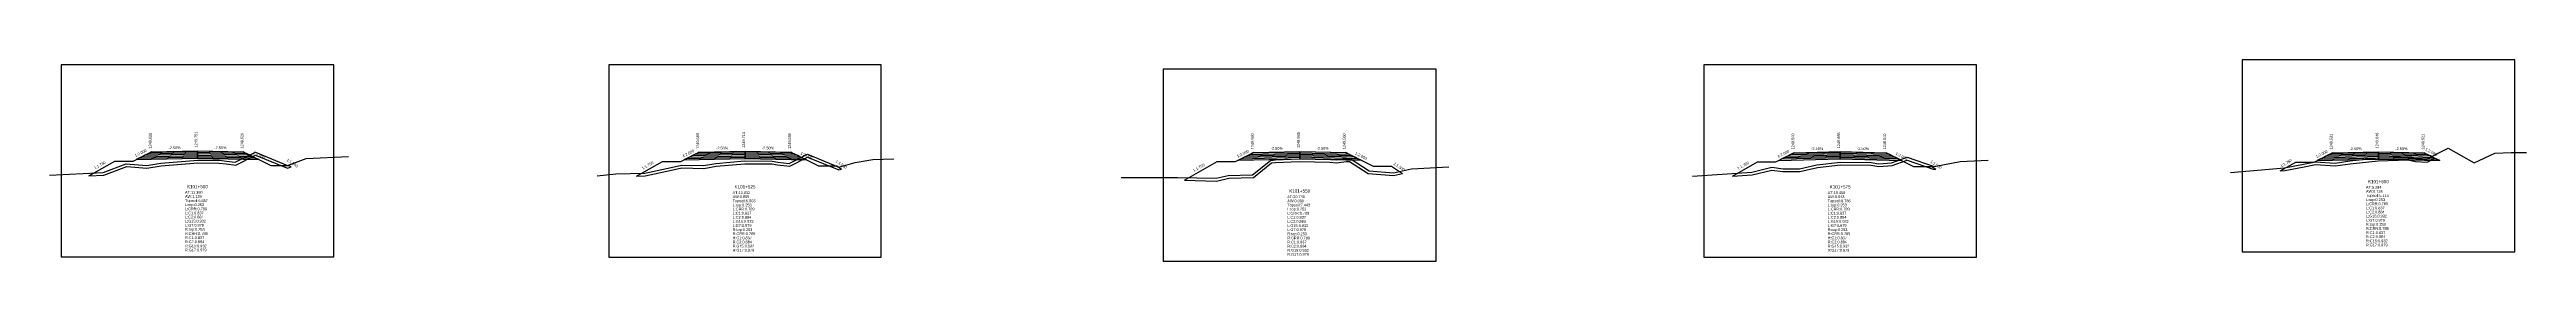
# Model space of a CAD drawing. Extents: x -7 to 78429, y 1189 to 1262.
# Drawn here: x 38286.8 to 38556.8, y 1237.7 to 1259.7 of the extents above; entities that cross this region are included whole.
import ezdxf
from ezdxf.enums import TextEntityAlignment as Align

# ---------------------------------------------------------------- set-up
doc = ezdxf.new("R2010")
doc.units = 0

msp = doc.modelspace()

# ---------------------------------------------------------------- linework, layer by layer
at = {"layer": 'A4_BORDER', "color": 7}
for points in [[(38288.096, 1238.152), (38317.796, 1238.152), (38317.796, 1259.152), (38288.096, 1259.152), (38288.096, 1238.152)], [(38347.771, 1238.129), (38377.471, 1238.129), (38377.471, 1259.129), (38347.771, 1259.129), (38347.771, 1238.129)], [(38408.204, 1237.67), (38437.925, 1237.67), (38437.925, 1258.684), (38408.204, 1258.684), (38408.204, 1237.67)], [(38467.108, 1238.128), (38496.808, 1238.128), (38496.808, 1259.128), (38467.108, 1259.128), (38467.108, 1238.128)], [(38525.767, 1238.704), (38555.467, 1238.704), (38555.467, 1259.704), (38525.767, 1259.704), (38525.767, 1238.704)]]:
    msp.add_lwpolyline(points, dxfattribs=at)
at = {"layer": 'CLEAR_GROUND', "color": 8}
for points in [[(38291.104, 1247.002), (38292.732, 1247.09), (38295.239, 1248.015), (38297.449, 1247.854), (38298.997, 1248.097), (38302.996, 1248.438), (38305.331, 1248.413), (38306.079, 1248.305), (38307.131, 1248.185), (38309.28, 1249.273), (38312.758, 1247.832), (38313.163, 1247.982)], [(38350.804, 1246.979), (38351.742, 1246.996), (38354.625, 1247.615), (38355.72, 1247.88), (38358.118, 1247.823), (38359.478, 1248.051), (38362.59, 1248.339), (38365.549, 1248.31), (38366.148, 1248.202), (38367.493, 1248.052), (38369.439, 1249.044), (38372.84, 1247.658), (38373.14, 1247.743)], [(38410.504, 1246.526), (38413.994, 1246.443), (38415.325, 1246.739), (38418.038, 1246.826), (38420.005, 1248.415), (38420.418, 1248.466), (38423.01, 1248.565), (38426.342, 1248.519), (38427.042, 1248.444), (38428.155, 1248.567), (38428.49, 1248.588), (38430.53, 1247.277), (38433.302, 1247.033), (38434.281, 1247.249)], [(38470.225, 1246.978), (38472.388, 1247.126), (38474.52, 1247.644), (38475.717, 1247.475), (38477.584, 1247.468), (38479.483, 1247.916), (38482.014, 1248.196), (38485.301, 1248.165), (38486.181, 1248.032), (38487.615, 1248.147), (38489.256, 1248.74), (38492.192, 1247.707), (38492.397, 1247.747)], [(38529.925, 1247.554), (38530.418, 1247.598), (38532.512, 1247.978), (38533.776, 1248.234), (38535.913, 1248.109), (38537.53, 1248.339), (38540.596, 1248.665), (38543.864, 1248.742), (38544.652, 1248.591), (38545.914, 1248.521), (38546.75, 1248.955)]]:
    msp.add_lwpolyline(points, dxfattribs=at)
at = {"layer": 'DESIGN_ROAD_TRIMMED', "color": 1}
for points in [[(38291.104, 1247.002), (38293.946, 1248.626), (38295.946, 1248.626), (38297.946, 1249.626), (38297.946, 1249.626), (38297.841, 1249.573), (38297.841, 1249.573), (38297.525, 1249.415), (38297.525, 1249.415), (38297.21, 1249.258), (38297.21, 1249.258), (38296.894, 1249.1), (38296.894, 1249.1), (38296.578, 1248.942), (38296.578, 1248.942), (38296.262, 1248.784), (38302.946, 1248.951), (38302.946, 1249.101), (38302.946, 1249.101), (38302.946, 1249.251), (38302.946, 1249.251), (38302.946, 1249.401), (38302.946, 1249.401), (38302.946, 1249.551), (38302.946, 1249.551), (38302.946, 1249.701), (38302.946, 1249.701), (38302.946, 1249.751), (38302.946, 1249.751), (38302.946, 1249.751), (38302.946, 1249.751), (38302.946, 1249.751), (38302.946, 1249.701), (38302.946, 1249.701), (38302.946, 1249.551), (38302.946, 1249.551), (38302.946, 1249.401), (38302.946, 1249.401), (38302.946, 1249.251), (38302.946, 1249.251), (38302.946, 1249.101), (38302.946, 1249.101), (38302.946, 1248.951), (38309.631, 1248.784), (38309.315, 1248.942), (38309.315, 1248.942), (38308.999, 1249.1), (38308.999, 1249.1), (38308.683, 1249.258), (38308.683, 1249.258), (38308.368, 1249.415), (38308.368, 1249.415), (38308.052, 1249.573), (38308.052, 1249.573), (38307.946, 1249.626), (38307.946, 1249.626), (38310.946, 1248.126), (38312.946, 1248.126), (38313.163, 1247.982)], [(38350.804, 1246.979), (38353.621, 1248.589), (38355.621, 1248.589), (38357.621, 1249.589), (38357.621, 1249.589), (38357.516, 1249.536), (38357.516, 1249.536), (38357.2, 1249.378), (38357.2, 1249.378), (38356.885, 1249.221), (38356.885, 1249.221), (38356.569, 1249.063), (38356.569, 1249.063), (38356.253, 1248.905), (38356.253, 1248.905), (38355.937, 1248.747), (38362.621, 1248.914), (38362.621, 1249.064), (38362.621, 1249.064), (38362.621, 1249.214), (38362.621, 1249.214), (38362.621, 1249.364), (38362.621, 1249.364), (38362.621, 1249.514), (38362.621, 1249.514), (38362.621, 1249.664), (38362.621, 1249.664), (38362.621, 1249.714), (38362.621, 1249.714), (38362.621, 1249.714), (38362.621, 1249.714), (38362.621, 1249.714), (38362.621, 1249.664), (38362.621, 1249.664), (38362.621, 1249.514), (38362.621, 1249.514), (38362.621, 1249.364), (38362.621, 1249.364), (38362.621, 1249.214), (38362.621, 1249.214), (38362.621, 1249.064), (38362.621, 1249.064), (38362.621, 1248.914), (38369.306, 1248.747), (38368.99, 1248.905), (38368.99, 1248.905), (38368.674, 1249.063), (38368.674, 1249.063), (38368.358, 1249.221), (38368.358, 1249.221), (38368.042, 1249.378), (38368.042, 1249.378), (38367.727, 1249.536), (38367.727, 1249.536), (38367.621, 1249.589), (38367.621, 1249.589), (38370.621, 1248.089), (38372.621, 1248.089), (38373.14, 1247.743)], [(38410.504, 1246.526), (38414.064, 1248.56), (38416.064, 1248.56), (38418.064, 1249.56), (38418.064, 1249.56), (38417.959, 1249.507), (38417.959, 1249.507), (38417.643, 1249.349), (38417.643, 1249.349), (38417.327, 1249.192), (38417.327, 1249.192), (38417.011, 1249.034), (38417.011, 1249.034), (38416.696, 1248.876), (38416.696, 1248.876), (38416.38, 1248.718), (38423.064, 1248.885), (38423.064, 1249.035), (38423.064, 1249.035), (38423.064, 1249.185), (38423.064, 1249.185), (38423.064, 1249.335), (38423.064, 1249.335), (38423.064, 1249.485), (38423.064, 1249.485), (38423.064, 1249.635), (38423.064, 1249.635), (38423.064, 1249.685), (38423.064, 1249.685), (38423.064, 1249.685), (38423.064, 1249.685), (38423.064, 1249.685), (38423.064, 1249.635), (38423.064, 1249.635), (38423.064, 1249.485), (38423.064, 1249.485), (38423.064, 1249.335), (38423.064, 1249.335), (38423.064, 1249.185), (38423.064, 1249.185), (38423.064, 1249.035), (38423.064, 1249.035), (38423.064, 1248.885), (38429.748, 1248.718), (38429.433, 1248.876), (38429.433, 1248.876), (38429.117, 1249.034), (38429.117, 1249.034), (38428.801, 1249.192), (38428.801, 1249.192), (38428.485, 1249.349), (38428.485, 1249.349), (38428.169, 1249.507), (38428.169, 1249.507), (38428.064, 1249.56), (38428.064, 1249.56), (38431.064, 1248.06), (38433.064, 1248.06), (38434.281, 1247.249)], [(38470.225, 1246.978), (38472.958, 1248.54), (38474.958, 1248.54), (38476.958, 1249.54), (38476.958, 1249.54), (38476.853, 1249.487), (38476.853, 1249.487), (38476.537, 1249.329), (38476.537, 1249.329), (38476.222, 1249.172), (38476.222, 1249.172), (38475.906, 1249.014), (38475.906, 1249.014), (38475.59, 1248.856), (38475.59, 1248.856), (38475.274, 1248.698), (38481.958, 1248.865), (38481.958, 1249.015), (38481.958, 1249.015), (38481.958, 1249.165), (38481.958, 1249.165), (38481.958, 1249.315), (38481.958, 1249.315), (38481.958, 1249.465), (38481.958, 1249.465), (38481.958, 1249.615), (38481.958, 1249.615), (38481.958, 1249.665), (38481.958, 1249.665), (38481.958, 1249.665), (38481.958, 1249.665), (38481.958, 1249.665), (38481.958, 1249.615), (38481.958, 1249.615), (38481.958, 1249.465), (38481.958, 1249.465), (38481.958, 1249.315), (38481.958, 1249.315), (38481.958, 1249.165), (38481.958, 1249.165), (38481.958, 1249.015), (38481.958, 1249.015), (38481.958, 1248.865), (38488.643, 1248.698), (38488.327, 1248.856), (38488.327, 1248.856), (38488.011, 1249.014), (38488.011, 1249.014), (38487.695, 1249.172), (38487.695, 1249.172), (38487.379, 1249.329), (38487.379, 1249.329), (38487.064, 1249.487), (38487.064, 1249.487), (38486.958, 1249.54), (38486.958, 1249.54), (38489.958, 1248.04), (38491.958, 1248.04), (38492.397, 1247.747)], [(38529.925, 1247.554), (38531.617, 1248.521), (38533.617, 1248.521), (38535.617, 1249.521), (38535.617, 1249.521), (38535.512, 1249.468), (38535.512, 1249.468), (38535.196, 1249.31), (38535.196, 1249.31), (38534.881, 1249.153), (38534.881, 1249.153), (38534.565, 1248.995), (38534.565, 1248.995), (38534.249, 1248.837), (38534.249, 1248.837), (38533.933, 1248.679), (38540.617, 1248.846), (38540.617, 1248.996), (38540.617, 1248.996), (38540.617, 1249.146), (38540.617, 1249.146), (38540.617, 1249.296), (38540.617, 1249.296), (38540.617, 1249.446), (38540.617, 1249.446), (38540.617, 1249.596), (38540.617, 1249.596), (38540.617, 1249.646), (38540.617, 1249.646), (38540.617, 1249.646), (38540.617, 1249.646), (38540.617, 1249.646), (38540.617, 1249.596), (38540.617, 1249.596), (38540.617, 1249.446), (38540.617, 1249.446), (38540.617, 1249.296), (38540.617, 1249.296), (38540.617, 1249.146), (38540.617, 1249.146), (38540.617, 1248.996), (38540.617, 1248.996), (38540.617, 1248.846), (38547.302, 1248.679), (38546.986, 1248.837), (38546.986, 1248.837), (38546.67, 1248.995), (38546.67, 1248.995), (38546.354, 1249.153), (38546.354, 1249.153), (38546.039, 1249.31), (38546.039, 1249.31), (38545.723, 1249.468), (38545.723, 1249.468), (38545.617, 1249.521), (38545.617, 1249.521), (38546.75, 1248.955)]]:
    msp.add_lwpolyline(points, dxfattribs=at)
at = {"layer": 'FINISHED_ROAD', "color": 2}
for points in [[(38293.946, 1248.626), (38295.946, 1248.626), (38297.946, 1249.626), (38297.946, 1249.626), (38302.946, 1249.751), (38307.946, 1249.626), (38307.946, 1249.626), (38310.946, 1248.126), (38312.946, 1248.126)], [(38353.621, 1248.589), (38355.621, 1248.589), (38357.621, 1249.589), (38357.621, 1249.589), (38362.621, 1249.714), (38367.621, 1249.589), (38367.621, 1249.589), (38370.621, 1248.089), (38372.621, 1248.089)], [(38414.064, 1248.56), (38416.064, 1248.56), (38418.064, 1249.56), (38418.064, 1249.56), (38423.064, 1249.685), (38428.064, 1249.56), (38428.064, 1249.56), (38431.064, 1248.06), (38433.064, 1248.06)], [(38472.958, 1248.54), (38474.958, 1248.54), (38476.958, 1249.54), (38476.958, 1249.54), (38481.958, 1249.665), (38486.958, 1249.54), (38486.958, 1249.54), (38489.958, 1248.04), (38491.958, 1248.04)], [(38531.617, 1248.521), (38533.617, 1248.521), (38535.617, 1249.521), (38535.617, 1249.521), (38540.617, 1249.646), (38545.617, 1249.521), (38545.617, 1249.521)]]:
    msp.add_lwpolyline(points, dxfattribs=at)
at = {"layer": 'LAYER_0', "color": 4}
for points in [[(38297.946, 1249.626), (38297.841, 1249.573), (38302.946, 1249.701), (38302.946, 1249.751)], [(38357.621, 1249.589), (38357.516, 1249.536), (38362.621, 1249.664), (38362.621, 1249.714)], [(38418.064, 1249.56), (38417.959, 1249.507), (38423.064, 1249.635), (38423.064, 1249.685)], [(38476.958, 1249.54), (38476.853, 1249.487), (38481.958, 1249.615), (38481.958, 1249.665)], [(38535.617, 1249.521), (38535.512, 1249.468), (38540.617, 1249.596), (38540.617, 1249.646)]]:
    msp.add_lwpolyline(points, dxfattribs=at)
at = {"layer": 'LAYER_1', "color": 4}
for points in [[(38297.841, 1249.573), (38297.525, 1249.415), (38302.946, 1249.551), (38302.946, 1249.701)], [(38357.516, 1249.536), (38357.2, 1249.378), (38362.621, 1249.514), (38362.621, 1249.664)], [(38417.959, 1249.507), (38417.643, 1249.349), (38423.064, 1249.485), (38423.064, 1249.635)], [(38476.853, 1249.487), (38476.537, 1249.329), (38481.958, 1249.465), (38481.958, 1249.615)], [(38535.512, 1249.468), (38535.196, 1249.31), (38540.617, 1249.446), (38540.617, 1249.596)]]:
    msp.add_lwpolyline(points, dxfattribs=at)
at = {"layer": 'LAYER_10', "color": 6}
for points in [[(38308.999, 1249.1), (38309.315, 1248.942), (38302.946, 1249.101), (38302.946, 1249.251)], [(38368.674, 1249.063), (38368.99, 1248.905), (38362.621, 1249.064), (38362.621, 1249.214)], [(38429.117, 1249.034), (38429.433, 1248.876), (38423.064, 1249.035), (38423.064, 1249.185)], [(38488.011, 1249.014), (38488.327, 1248.856), (38481.958, 1249.015), (38481.958, 1249.165)], [(38546.67, 1248.995), (38546.986, 1248.837), (38540.617, 1248.996), (38540.617, 1249.146)]]:
    msp.add_lwpolyline(points, dxfattribs=at)
at = {"layer": 'LAYER_11', "color": 6}
for points in [[(38309.315, 1248.942), (38309.631, 1248.784), (38302.946, 1248.951), (38302.946, 1249.101)], [(38368.99, 1248.905), (38369.306, 1248.747), (38362.621, 1248.914), (38362.621, 1249.064)], [(38429.433, 1248.876), (38429.748, 1248.718), (38423.064, 1248.885), (38423.064, 1249.035)], [(38488.327, 1248.856), (38488.643, 1248.698), (38481.958, 1248.865), (38481.958, 1249.015)], [(38546.986, 1248.837), (38547.302, 1248.679), (38540.617, 1248.846), (38540.617, 1248.996)]]:
    msp.add_lwpolyline(points, dxfattribs=at)
at = {"layer": 'LAYER_2', "color": 4}
for points in [[(38297.525, 1249.415), (38297.21, 1249.258), (38302.946, 1249.401), (38302.946, 1249.551)], [(38357.2, 1249.378), (38356.885, 1249.221), (38362.621, 1249.364), (38362.621, 1249.514)], [(38417.643, 1249.349), (38417.327, 1249.192), (38423.064, 1249.335), (38423.064, 1249.485)], [(38476.537, 1249.329), (38476.222, 1249.172), (38481.958, 1249.315), (38481.958, 1249.465)], [(38535.196, 1249.31), (38534.881, 1249.153), (38540.617, 1249.296), (38540.617, 1249.446)]]:
    msp.add_lwpolyline(points, dxfattribs=at)
at = {"layer": 'LAYER_3', "color": 4}
for points in [[(38297.21, 1249.258), (38296.894, 1249.1), (38302.946, 1249.251), (38302.946, 1249.401)], [(38356.885, 1249.221), (38356.569, 1249.063), (38362.621, 1249.214), (38362.621, 1249.364)], [(38417.327, 1249.192), (38417.011, 1249.034), (38423.064, 1249.185), (38423.064, 1249.335)], [(38476.222, 1249.172), (38475.906, 1249.014), (38481.958, 1249.165), (38481.958, 1249.315)], [(38534.881, 1249.153), (38534.565, 1248.995), (38540.617, 1249.146), (38540.617, 1249.296)]]:
    msp.add_lwpolyline(points, dxfattribs=at)
at = {"layer": 'LAYER_4', "color": 4}
for points in [[(38296.894, 1249.1), (38296.578, 1248.942), (38302.946, 1249.101), (38302.946, 1249.251)], [(38356.569, 1249.063), (38356.253, 1248.905), (38362.621, 1249.064), (38362.621, 1249.214)], [(38417.011, 1249.034), (38416.696, 1248.876), (38423.064, 1249.035), (38423.064, 1249.185)], [(38475.906, 1249.014), (38475.59, 1248.856), (38481.958, 1249.015), (38481.958, 1249.165)], [(38534.565, 1248.995), (38534.249, 1248.837), (38540.617, 1248.996), (38540.617, 1249.146)]]:
    msp.add_lwpolyline(points, dxfattribs=at)
at = {"layer": 'LAYER_5', "color": 4}
for points in [[(38296.578, 1248.942), (38296.262, 1248.784), (38302.946, 1248.951), (38302.946, 1249.101)], [(38356.253, 1248.905), (38355.937, 1248.747), (38362.621, 1248.914), (38362.621, 1249.064)], [(38416.696, 1248.876), (38416.38, 1248.718), (38423.064, 1248.885), (38423.064, 1249.035)], [(38475.59, 1248.856), (38475.274, 1248.698), (38481.958, 1248.865), (38481.958, 1249.015)], [(38534.249, 1248.837), (38533.933, 1248.679), (38540.617, 1248.846), (38540.617, 1248.996)]]:
    msp.add_lwpolyline(points, dxfattribs=at)
at = {"layer": 'LAYER_6', "color": 6}
for points in [[(38307.946, 1249.626), (38308.052, 1249.573), (38302.946, 1249.701), (38302.946, 1249.751)], [(38367.621, 1249.589), (38367.727, 1249.536), (38362.621, 1249.664), (38362.621, 1249.714)], [(38428.064, 1249.56), (38428.169, 1249.507), (38423.064, 1249.635), (38423.064, 1249.685)], [(38486.958, 1249.54), (38487.064, 1249.487), (38481.958, 1249.615), (38481.958, 1249.665)], [(38545.617, 1249.521), (38545.723, 1249.468), (38540.617, 1249.596), (38540.617, 1249.646)]]:
    msp.add_lwpolyline(points, dxfattribs=at)
at = {"layer": 'LAYER_7', "color": 6}
for points in [[(38308.052, 1249.573), (38308.368, 1249.415), (38302.946, 1249.551), (38302.946, 1249.701)], [(38367.727, 1249.536), (38368.042, 1249.378), (38362.621, 1249.514), (38362.621, 1249.664)], [(38428.169, 1249.507), (38428.485, 1249.349), (38423.064, 1249.485), (38423.064, 1249.635)], [(38487.064, 1249.487), (38487.379, 1249.329), (38481.958, 1249.465), (38481.958, 1249.615)], [(38545.723, 1249.468), (38546.039, 1249.31), (38540.617, 1249.446), (38540.617, 1249.596)]]:
    msp.add_lwpolyline(points, dxfattribs=at)
at = {"layer": 'LAYER_8', "color": 6}
for points in [[(38308.368, 1249.415), (38308.683, 1249.258), (38302.946, 1249.401), (38302.946, 1249.551)], [(38368.042, 1249.378), (38368.358, 1249.221), (38362.621, 1249.364), (38362.621, 1249.514)], [(38428.485, 1249.349), (38428.801, 1249.192), (38423.064, 1249.335), (38423.064, 1249.485)], [(38487.379, 1249.329), (38487.695, 1249.172), (38481.958, 1249.315), (38481.958, 1249.465)], [(38546.039, 1249.31), (38546.354, 1249.153), (38540.617, 1249.296), (38540.617, 1249.446)]]:
    msp.add_lwpolyline(points, dxfattribs=at)
at = {"layer": 'LAYER_9', "color": 6}
for points in [[(38308.683, 1249.258), (38308.999, 1249.1), (38302.946, 1249.251), (38302.946, 1249.401)], [(38368.358, 1249.221), (38368.674, 1249.063), (38362.621, 1249.214), (38362.621, 1249.364)], [(38428.801, 1249.192), (38429.117, 1249.034), (38423.064, 1249.185), (38423.064, 1249.335)], [(38487.695, 1249.172), (38488.011, 1249.014), (38481.958, 1249.165), (38481.958, 1249.315)], [(38546.354, 1249.153), (38546.67, 1248.995), (38540.617, 1249.146), (38540.617, 1249.296)]]:
    msp.add_lwpolyline(points, dxfattribs=at)
at = {"layer": 'NATURAL_GROUND', "color": 3}
for points in [[(38524.492, 1247.369), (38530.377, 1247.896), (38532.455, 1248.273), (38533.754, 1248.536), (38535.9, 1248.41), (38537.493, 1248.637), (38540.576, 1248.964), (38543.888, 1249.042), (38544.688, 1248.89), (38545.848, 1248.825), (38548.211, 1250.05), (38551.067, 1248.421), (38553.292, 1249.491), (38555.073, 1249.547), (38556.751, 1249.576)], [(38286.83, 1247.07), (38292.67, 1247.388), (38295.196, 1248.319), (38297.436, 1248.155), (38298.96, 1248.395), (38302.984, 1248.738), (38305.354, 1248.713), (38306.117, 1248.603), (38307.075, 1248.494), (38309.267, 1249.603), (38312.764, 1248.154), (38314.782, 1248.901), (38319.417, 1249.109)], [(38346.513, 1247.024), (38348.538, 1247.238), (38351.707, 1247.296), (38354.558, 1247.907), (38355.687, 1248.181), (38358.096, 1248.124), (38359.439, 1248.348), (38362.577, 1248.639), (38365.577, 1248.61), (38366.191, 1248.499), (38367.437, 1248.36), (38369.425, 1249.374), (38372.857, 1247.975), (38374.607, 1248.471), (38376.532, 1248.781), (38378.825, 1248.874)], [(38403.597, 1246.829), (38409.756, 1246.844), (38413.964, 1246.743), (38415.287, 1247.037), (38417.928, 1247.122), (38419.883, 1248.702), (38420.394, 1248.765), (38423.006, 1248.866), (38426.36, 1248.819), (38427.041, 1248.746), (38428.129, 1248.866), (38428.569, 1248.893), (38430.63, 1247.569), (38433.282, 1247.336), (38435.247, 1247.769), (38439.328, 1247.99)], [(38465.869, 1246.981), (38472.342, 1247.424), (38474.505, 1247.949), (38475.738, 1247.775), (38477.549, 1247.769), (38479.432, 1248.212), (38481.998, 1248.496), (38485.324, 1248.464), (38486.191, 1248.334), (38487.55, 1248.443), (38489.254, 1249.058), (38492.214, 1248.017), (38495.03, 1248.57), (38498.099, 1248.741)]]:
    msp.add_lwpolyline(points, dxfattribs=at)
at = {"layer": 'STRUCTURE_LEFT', "color": 4}
for points in [[(38297.946, 1249.626), (38297.841, 1249.573), (38297.841, 1249.573), (38297.525, 1249.415), (38297.525, 1249.415), (38297.21, 1249.258), (38297.21, 1249.258), (38296.894, 1249.1), (38296.894, 1249.1), (38296.578, 1248.942), (38296.578, 1248.942), (38296.262, 1248.784), (38302.946, 1248.951), (38302.946, 1249.101), (38302.946, 1249.101), (38302.946, 1249.251), (38302.946, 1249.251), (38302.946, 1249.401), (38302.946, 1249.401), (38302.946, 1249.551), (38302.946, 1249.551), (38302.946, 1249.701), (38302.946, 1249.701), (38302.946, 1249.751), (38302.946, 1249.751)], [(38357.621, 1249.589), (38357.516, 1249.536), (38357.516, 1249.536), (38357.2, 1249.378), (38357.2, 1249.378), (38356.885, 1249.221), (38356.885, 1249.221), (38356.569, 1249.063), (38356.569, 1249.063), (38356.253, 1248.905), (38356.253, 1248.905), (38355.937, 1248.747), (38362.621, 1248.914), (38362.621, 1249.064), (38362.621, 1249.064), (38362.621, 1249.214), (38362.621, 1249.214), (38362.621, 1249.364), (38362.621, 1249.364), (38362.621, 1249.514), (38362.621, 1249.514), (38362.621, 1249.664), (38362.621, 1249.664), (38362.621, 1249.714), (38362.621, 1249.714)], [(38418.064, 1249.56), (38417.959, 1249.507), (38417.959, 1249.507), (38417.643, 1249.349), (38417.643, 1249.349), (38417.327, 1249.192), (38417.327, 1249.192), (38417.011, 1249.034), (38417.011, 1249.034), (38416.696, 1248.876), (38416.696, 1248.876), (38416.38, 1248.718), (38423.064, 1248.885), (38423.064, 1249.035), (38423.064, 1249.035), (38423.064, 1249.185), (38423.064, 1249.185), (38423.064, 1249.335), (38423.064, 1249.335), (38423.064, 1249.485), (38423.064, 1249.485), (38423.064, 1249.635), (38423.064, 1249.635), (38423.064, 1249.685), (38423.064, 1249.685)], [(38476.958, 1249.54), (38476.853, 1249.487), (38476.853, 1249.487), (38476.537, 1249.329), (38476.537, 1249.329), (38476.222, 1249.172), (38476.222, 1249.172), (38475.906, 1249.014), (38475.906, 1249.014), (38475.59, 1248.856), (38475.59, 1248.856), (38475.274, 1248.698), (38481.958, 1248.865), (38481.958, 1249.015), (38481.958, 1249.015), (38481.958, 1249.165), (38481.958, 1249.165), (38481.958, 1249.315), (38481.958, 1249.315), (38481.958, 1249.465), (38481.958, 1249.465), (38481.958, 1249.615), (38481.958, 1249.615), (38481.958, 1249.665), (38481.958, 1249.665)], [(38535.617, 1249.521), (38535.512, 1249.468), (38535.512, 1249.468), (38535.196, 1249.31), (38535.196, 1249.31), (38534.881, 1249.153), (38534.881, 1249.153), (38534.565, 1248.995), (38534.565, 1248.995), (38534.249, 1248.837), (38534.249, 1248.837), (38533.933, 1248.679), (38540.617, 1248.846), (38540.617, 1248.996), (38540.617, 1248.996), (38540.617, 1249.146), (38540.617, 1249.146), (38540.617, 1249.296), (38540.617, 1249.296), (38540.617, 1249.446), (38540.617, 1249.446), (38540.617, 1249.596), (38540.617, 1249.596), (38540.617, 1249.646), (38540.617, 1249.646)]]:
    msp.add_lwpolyline(points, dxfattribs=at)
at = {"layer": 'STRUCTURE_RIGHT', "color": 6}
for points in [[(38302.946, 1249.751), (38302.946, 1249.751), (38302.946, 1249.701), (38302.946, 1249.701), (38302.946, 1249.551), (38302.946, 1249.551), (38302.946, 1249.401), (38302.946, 1249.401), (38302.946, 1249.251), (38302.946, 1249.251), (38302.946, 1249.101), (38302.946, 1249.101), (38302.946, 1248.951), (38309.631, 1248.784), (38309.315, 1248.942), (38309.315, 1248.942), (38308.999, 1249.1), (38308.999, 1249.1), (38308.683, 1249.258), (38308.683, 1249.258), (38308.368, 1249.415), (38308.368, 1249.415), (38308.052, 1249.573), (38308.052, 1249.573), (38307.946, 1249.626)], [(38362.621, 1249.714), (38362.621, 1249.714), (38362.621, 1249.664), (38362.621, 1249.664), (38362.621, 1249.514), (38362.621, 1249.514), (38362.621, 1249.364), (38362.621, 1249.364), (38362.621, 1249.214), (38362.621, 1249.214), (38362.621, 1249.064), (38362.621, 1249.064), (38362.621, 1248.914), (38369.306, 1248.747), (38368.99, 1248.905), (38368.99, 1248.905), (38368.674, 1249.063), (38368.674, 1249.063), (38368.358, 1249.221), (38368.358, 1249.221), (38368.042, 1249.378), (38368.042, 1249.378), (38367.727, 1249.536), (38367.727, 1249.536), (38367.621, 1249.589)], [(38423.064, 1249.685), (38423.064, 1249.685), (38423.064, 1249.635), (38423.064, 1249.635), (38423.064, 1249.485), (38423.064, 1249.485), (38423.064, 1249.335), (38423.064, 1249.335), (38423.064, 1249.185), (38423.064, 1249.185), (38423.064, 1249.035), (38423.064, 1249.035), (38423.064, 1248.885), (38429.748, 1248.718), (38429.433, 1248.876), (38429.433, 1248.876), (38429.117, 1249.034), (38429.117, 1249.034), (38428.801, 1249.192), (38428.801, 1249.192), (38428.485, 1249.349), (38428.485, 1249.349), (38428.169, 1249.507), (38428.169, 1249.507), (38428.064, 1249.56)], [(38481.958, 1249.665), (38481.958, 1249.665), (38481.958, 1249.615), (38481.958, 1249.615), (38481.958, 1249.465), (38481.958, 1249.465), (38481.958, 1249.315), (38481.958, 1249.315), (38481.958, 1249.165), (38481.958, 1249.165), (38481.958, 1249.015), (38481.958, 1249.015), (38481.958, 1248.865), (38488.643, 1248.698), (38488.327, 1248.856), (38488.327, 1248.856), (38488.011, 1249.014), (38488.011, 1249.014), (38487.695, 1249.172), (38487.695, 1249.172), (38487.379, 1249.329), (38487.379, 1249.329), (38487.064, 1249.487), (38487.064, 1249.487), (38486.958, 1249.54)], [(38540.617, 1249.646), (38540.617, 1249.646), (38540.617, 1249.596), (38540.617, 1249.596), (38540.617, 1249.446), (38540.617, 1249.446), (38540.617, 1249.296), (38540.617, 1249.296), (38540.617, 1249.146), (38540.617, 1249.146), (38540.617, 1248.996), (38540.617, 1248.996), (38540.617, 1248.846), (38547.302, 1248.679), (38546.986, 1248.837), (38546.986, 1248.837), (38546.67, 1248.995), (38546.67, 1248.995), (38546.354, 1249.153), (38546.354, 1249.153), (38546.039, 1249.31), (38546.039, 1249.31), (38545.723, 1249.468), (38545.723, 1249.468), (38545.617, 1249.521)]]:
    msp.add_lwpolyline(points, dxfattribs=at)

# ---------------------------------------------------------------- texts
at = {"layer": 'INFO_TEXT'}
for s, p in [('AT:11.360', (38301.596, 1245.052)), ('AW:1.139', (38301.596, 1244.602)), ('Topsoil:6.857', (38301.596, 1244.152)), ('AT:13.032', (38361.271, 1245.029)), ('AW:0.859', (38361.271, 1244.579)), ('Topsoil:6.903', (38361.271, 1244.129)), ('AT:20.740', (38421.713, 1244.575)), ('AW:0.000', (38421.713, 1244.124)), ('AT:15.408', (38480.608, 1245.028)), ('AW:0.643', (38480.608, 1244.578)), ('Topsoil:6.786', (38480.608, 1244.128)), ('AT:5.284', (38539.267, 1245.604)), ('AW:0.135', (38539.267, 1245.154)), ('Topsoil:5.115', (38539.267, 1244.704)), ('L:top:0.253', (38539.267, 1244.254)), ('L:top:0.253', (38301.596, 1243.702)), ('L:CRR:0.789', (38301.596, 1243.252)), ('L:C1:0.837', (38301.596, 1242.802)), ('L:C2:0.884', (38301.596, 1242.352)), ('L:G15:0.932', (38301.596, 1241.902)), ('L:G7:0.979', (38301.596, 1241.452)), ('L:top:0.253', (38361.271, 1243.679)), ('L:CRR:0.789', (38361.271, 1243.229)), ('L:C1:0.837', (38361.271, 1242.779)), ('L:C2:0.884', (38361.271, 1242.329)), ('L:G15:0.932', (38361.271, 1241.879)), ('L:G7:0.979', (38361.271, 1241.429)), ('Topsoil:7.443', (38421.713, 1243.674)), ('L:top:0.253', (38421.713, 1243.224)), ('L:CRR:0.789', (38421.713, 1242.773)), ('L:C1:0.837', (38421.713, 1242.323)), ('L:C2:0.884', (38421.713, 1241.873)), ('L:G15:0.932', (38421.713, 1241.422)), ('L:top:0.253', (38480.608, 1243.678)), ('L:CRR:0.789', (38480.608, 1243.228)), ('L:C1:0.837', (38480.608, 1242.778)), ('L:C2:0.884', (38480.608, 1242.328)), ('L:G15:0.932', (38480.608, 1241.878)), ('L:G7:0.979', (38480.608, 1241.428)), ('L:CRR:0.789', (38539.267, 1243.804)), ('L:C1:0.837', (38539.267, 1243.354)), ('L:C2:0.884', (38539.267, 1242.904)), ('L:G15:0.932', (38539.267, 1242.454)), ('L:G7:0.979', (38539.267, 1242.004)), ('R:top:0.253', (38539.267, 1241.554)), ('R:top:0.253', (38301.596, 1241.002)), ('R:CRR:0.789', (38301.596, 1240.552)), ('R:C1:0.837', (38301.596, 1240.102)), ('R:C2:0.884', (38301.596, 1239.652)), ('R:G15:0.932', (38301.596, 1239.202)), ('R:G17:0.979', (38301.596, 1238.752)), ('R:top:0.253', (38361.271, 1240.979)), ('R:CRR:0.789', (38361.271, 1240.529)), ('R:C1:0.837', (38361.271, 1240.079)), ('R:C2:0.884', (38361.271, 1239.629)), ('R:G15:0.932', (38361.271, 1239.179)), ('R:G17:0.979', (38361.271, 1238.729)), ('L:G7:0.979', (38421.713, 1240.972)), ('R:top:0.253', (38421.713, 1240.522)), ('R:CRR:0.789', (38421.713, 1240.071)), ('R:C1:0.837', (38421.713, 1239.621)), ('R:C2:0.884', (38421.713, 1239.171)), ('R:G15:0.932', (38421.713, 1238.72)), ('R:top:0.253', (38480.608, 1240.978)), ('R:CRR:0.789', (38480.608, 1240.528)), ('R:C1:0.837', (38480.608, 1240.078)), ('R:C2:0.884', (38480.608, 1239.628)), ('R:G15:0.932', (38480.608, 1239.178)), ('R:G17:0.979', (38480.608, 1238.728)), ('R:CRR:0.789', (38539.267, 1241.104)), ('R:C1:0.837', (38539.267, 1240.654)), ('R:C2:0.884', (38539.267, 1240.204)), ('R:G15:0.932', (38539.267, 1239.754)), ('R:G17:0.979', (38539.267, 1239.304)), ('R:G17:0.979', (38421.713, 1238.27))]:
    msp.add_text(s, height=0.3, dxfattribs=at).set_placement(p)
at = {"layer": 'LEFT_TEXT_H'}
for s, p in [('1249.626', (38297.946, 1249.986)), ('1249.589', (38357.621, 1249.949)), ('1249.560', (38418.064, 1249.92)), ('1249.540', (38476.958, 1249.9)), ('1249.521', (38535.617, 1249.881))]:
    msp.add_text(s, height=0.3, rotation=90, dxfattribs=at).set_placement(p)
at = {"layer": 'POINT_TEXT_H'}
for s, p in [('1249.751', (38302.946, 1250.111)), ('1249.714', (38362.621, 1250.074)), ('1249.685', (38423.064, 1250.045)), ('1249.665', (38481.958, 1250.025)), ('1249.646', (38540.617, 1250.006))]:
    msp.add_text(s, height=0.3, rotation=90, dxfattribs=at).set_placement(p)
at = {"layer": 'RIGHT_TEXT_H'}
for s, p in [('1249.626', (38307.946, 1249.986)), ('1249.589', (38367.621, 1249.949)), ('1249.560', (38428.064, 1249.92)), ('1249.540', (38486.958, 1249.9)), ('1249.521', (38545.617, 1249.881))]:
    msp.add_text(s, height=0.3, rotation=90, dxfattribs=at).set_placement(p)
at = {"layer": 'SLOPE_left'}
for s, rotation, p in [('1:2.000', 26.565, (38296.866, 1249.287)), ('1:2.000', 26.565, (38356.541, 1249.25)), ('1:2.000', 26.565, (38416.984, 1249.221)), ('1:2.000', 26.565, (38475.878, 1249.201)), ('1:2.000', 26.565, (38534.537, 1249.182)), ('1:1.750', 29.745, (38292.436, 1247.97)), ('1:1.750', 29.745, (38352.124, 1247.94)), ('1:1.750', 29.745, (38412.195, 1247.699)), ('1:1.750', 29.745, (38471.503, 1247.915)), ('1:1.750', 29.745, (38530.682, 1248.194))]:
    msp.add_text(s, height=0.3, rotation=rotation, dxfattribs=at).set_placement(p, align=Align.BOTTOM_CENTER)
at = {"layer": 'SLOPE_right'}
for s, rotation, p in [('1:2.000', -26.565, (38546.264, 1249.399)), ('1:2.000', -26.565, (38309.527, 1249.037)), ('1:1.500', -33.69, (38313.154, 1248.204)), ('1:2.000', -26.565, (38369.202, 1249)), ('1:1.500', -33.69, (38372.98, 1248.066)), ('1:2.000', -26.565, (38429.645, 1248.971)), ('1:1.500', -33.69, (38433.773, 1247.804)), ('1:2.000', -26.565, (38488.539, 1248.951)), ('1:1.500', -33.69, (38492.278, 1248.043))]:
    msp.add_text(s, height=0.3, rotation=rotation, dxfattribs=at).set_placement(p, align=Align.BOTTOM_CENTER)
at = {"layer": 'SLOPE_TEXT'}
for p in [(38300.446, 1249.928), (38305.446, 1249.928), (38360.121, 1249.891), (38365.121, 1249.891), (38420.564, 1249.863), (38425.564, 1249.863), (38479.458, 1249.842), (38484.458, 1249.842), (38538.117, 1249.823), (38543.117, 1249.823)]:
    msp.add_text('-2.50%', height=0.3, dxfattribs=at).set_placement(p, align=Align.CENTER)
at = {"layer": 'STATION_TITLE'}
for s, p in [('K101+500', (38302.946, 1245.652)), ('K101+525', (38362.621, 1245.629)), ('K101+550', (38423.064, 1245.175)), ('K101+575', (38481.958, 1245.628)), ('K101+600', (38540.617, 1246.204))]:
    msp.add_text(s, height=0.36, dxfattribs=at).set_placement(p, align=Align.CENTER)

doc.saveas('drawing.dxf')
